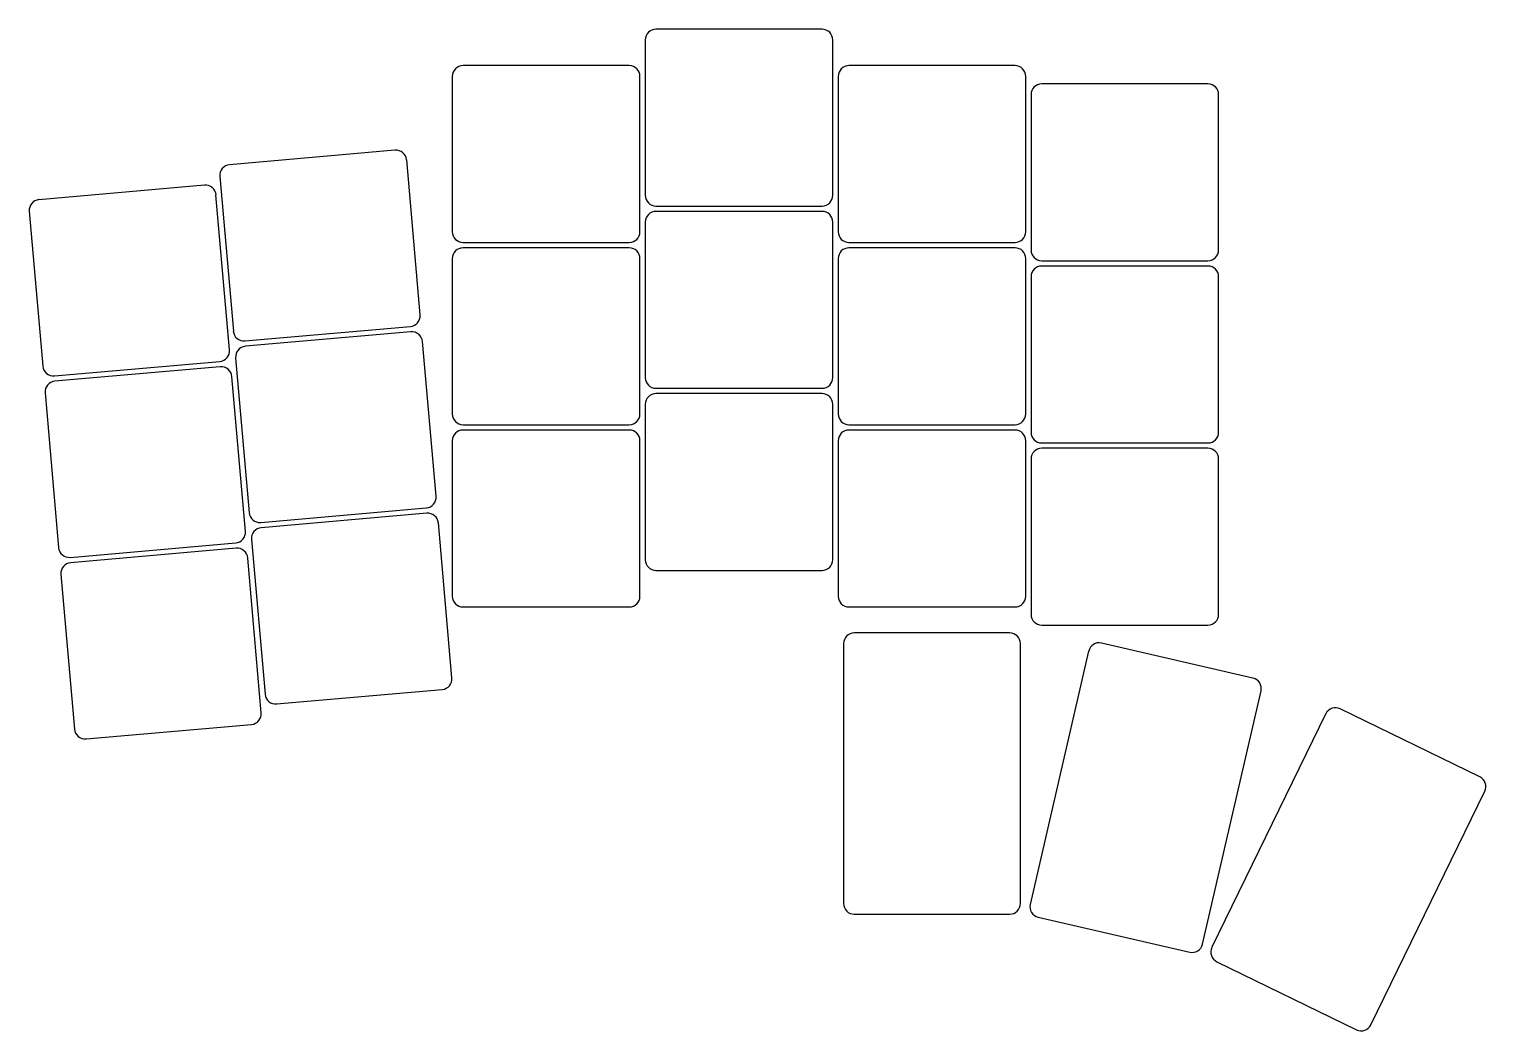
# Model space of a CAD drawing. Header units: millimetres. Extents: x 6 to 142, y -35 to 59.
import ezdxf

# ---------------------------------------------------------------- set-up
doc = ezdxf.new("R2010")
doc.units = ezdxf.units.MM

msp = doc.modelspace()

# ---------------------------------------------------------------- linework, layer by layer
for p, q in [((79.6, 58.89), (64.1, 58.89)), ((63.1, 57.89), (63.1, 43.39)), ((80.6, 43.39), (80.6, 57.89)), ((45.1, 54.49), (45.1, 39.99)), ((61.6, 55.49), (46.1, 55.49)), ((62.6, 39.99), (62.6, 54.49)), ((81.1, 54.49), (81.1, 39.99)), ((97.6, 55.49), (82.1, 55.49)), ((98.6, 39.99), (98.6, 54.49)), ((115.6, 53.79), (100.1, 53.79)), ((99.1, 52.79), (99.1, 38.29)), ((116.6, 38.29), (116.6, 52.79)), ((39.75, 47.6), (24.31, 46.24)), ((42.1, 32.24), (40.84, 46.69)), ((23.4, 45.16), (24.67, 30.72)), ((21.97, 44.33), (6.53, 42.98)), ((24.32, 28.98), (23.05, 43.42)), ((64.1, 42.39), (79.6, 42.39)), ((5.62, 41.9), (6.88, 27.45)), ((63.1, 40.89), (63.1, 26.39)), ((79.6, 41.89), (64.1, 41.89)), ((80.6, 26.39), (80.6, 40.89)), ((46.1, 38.99), (61.6, 38.99)), ((61.6, 38.49), (46.1, 38.49)), ((82.1, 38.99), (97.6, 38.99)), ((97.6, 38.49), (82.1, 38.49)), ((45.1, 37.49), (45.1, 22.99)), ((62.6, 22.99), (62.6, 37.49)), ((81.1, 37.49), (81.1, 22.99)), ((98.6, 22.99), (98.6, 37.49)), ((100.1, 37.29), (115.6, 37.29)), ((115.6, 36.79), (100.1, 36.79)), ((99.1, 35.79), (99.1, 21.29)), ((116.6, 21.29), (116.6, 35.79)), ((25.75, 29.81), (41.19, 31.16)), ((41.23, 30.66), (25.79, 29.31)), ((43.58, 15.31), (42.32, 29.75)), ((7.97, 26.55), (23.41, 27.9)), ((23.45, 27.4), (8.01, 26.05)), ((24.88, 28.23), (26.15, 13.78)), ((25.8, 12.04), (24.53, 26.49)), ((7.1, 24.96), (8.37, 10.52)), ((64.1, 25.39), (79.6, 25.39)), ((79.6, 24.89), (64.1, 24.89)), ((63.1, 23.89), (63.1, 9.39)), ((80.6, 9.39), (80.6, 23.89)), ((46.1, 21.99), (61.6, 21.99)), ((82.1, 21.99), (97.6, 21.99)), ((45.1, 20.49), (45.1, 5.99)), ((61.6, 21.49), (46.1, 21.49)), ((62.6, 5.99), (62.6, 20.49)), ((81.1, 20.49), (81.1, 5.99)), ((97.6, 21.49), (82.1, 21.49)), ((98.6, 5.99), (98.6, 20.49)), ((100.1, 20.29), (115.6, 20.29)), ((115.6, 19.79), (100.1, 19.79)), ((99.1, 18.79), (99.1, 4.29)), ((116.6, 4.29), (116.6, 18.79)), ((27.23, 12.87), (42.67, 14.22)), ((42.72, 13.73), (27.28, 12.37)), ((45.06, -1.63), (43.8, 12.82)), ((9.45, 9.61), (24.89, 10.96)), ((26.37, 11.29), (27.63, -3.15)), ((24.93, 10.46), (9.49, 9.11)), ((27.28, -4.89), (26.02, 9.55)), ((64.1, 8.39), (79.6, 8.39)), ((8.58, 8.03), (9.85, -6.42)), ((46.1, 4.99), (61.6, 4.99)), ((82.1, 4.99), (97.6, 4.99)), ((100.1, 3.29), (115.6, 3.29)), ((81.6, 1.57), (81.6, -22.68)), ((97.1, 2.57), (82.6, 2.57)), ((98.1, -22.68), (98.1, 1.57)), ((119.8, -1.65), (105.67, 1.61)), ((104.47, 0.86), (99.02, -22.77)), ((28.71, -4.06), (44.15, -2.71)), ((115.09, -26.48), (120.55, -2.85)), ((126.6, -4.97), (115.97, -26.77)), ((140.97, -10.87), (127.94, -4.51)), ((10.93, -7.33), (26.37, -5.97)), ((130.8, -34), (141.43, -12.21)), ((82.6, -23.68), (97.1, -23.68)), ((99.77, -23.97), (113.9, -27.23)), ((116.43, -28.11), (129.46, -34.46))]:
    msp.add_line(p, q)
for centre, start, end in [((64.1, 57.89), 90, 180), ((79.6, 57.89), 0, 90), ((46.1, 54.49), 90, 180), ((61.6, 54.49), 0, 90), ((82.1, 54.49), 90, 180), ((97.6, 54.49), 0, 90), ((100.1, 52.79), 90, 180), ((115.6, 52.79), 0, 90), ((39.84, 46.6), 5, 95), ((24.4, 45.25), 95, 185), ((22.06, 43.34), 5, 95), ((6.62, 41.99), 95, 185), ((64.1, 43.39), 180, 270), ((79.6, 43.39), 270, 360), ((64.1, 40.89), 90, 180), ((79.6, 40.89), 0, 90), ((46.1, 39.99), 180, 270), ((61.6, 39.99), 270, 360), ((82.1, 39.99), 180, 270), ((97.6, 39.99), 270, 360), ((46.1, 37.49), 90, 180), ((61.6, 37.49), 0, 90), ((82.1, 37.49), 90, 180), ((97.6, 37.49), 0, 90), ((100.1, 38.29), 180, 270), ((115.6, 38.29), 270, 360), ((100.1, 35.79), 90, 180), ((115.6, 35.79), 0, 90), ((41.1, 32.15), 275, 5), ((25.66, 30.8), 185, 275), ((41.32, 29.66), 5, 95), ((23.32, 28.89), 275, 5), ((25.88, 28.31), 95, 185), ((7.88, 27.54), 185, 275), ((23.54, 26.4), 5, 95), ((8.1, 25.05), 95, 185), ((64.1, 26.39), 180, 270), ((79.6, 26.39), 270, 360), ((64.1, 23.89), 90, 180), ((79.6, 23.89), 0, 90), ((46.1, 22.99), 180, 270), ((61.6, 22.99), 270, 360), ((82.1, 22.99), 180, 270), ((97.6, 22.99), 270, 360), ((46.1, 20.49), 90, 180), ((61.6, 20.49), 0, 90), ((82.1, 20.49), 90, 180), ((97.6, 20.49), 0, 90), ((100.1, 21.29), 180, 270), ((115.6, 21.29), 270, 360), ((100.1, 18.79), 90, 180), ((115.6, 18.79), 0, 90), ((42.59, 15.22), 275, 5), ((27.14, 13.87), 185, 275), ((42.8, 12.73), 5, 95), ((27.36, 11.38), 95, 185), ((24.8, 11.96), 275, 5), ((9.36, 10.61), 185, 275), ((25.02, 9.47), 5, 95), ((9.58, 8.12), 95, 185), ((64.1, 9.39), 180, 270), ((79.6, 9.39), 270, 360), ((46.1, 5.99), 180, 270), ((61.6, 5.99), 270, 360), ((82.1, 5.99), 180, 270), ((97.6, 5.99), 270, 360), ((100.1, 4.29), 180, 270), ((115.6, 4.29), 270, 360), ((82.6, 1.57), 90, 180), ((97.1, 1.57), 0, 90), ((105.45, 0.64), 77, 167), ((44.07, -1.72), 275, 5), ((119.58, -2.63), 347, 77), ((28.63, -3.07), 185, 275), ((26.28, -4.98), 275, 5), ((127.5, -5.41), 64, 154), ((10.84, -6.33), 185, 275), ((140.53, -11.77), 334, 64), ((82.6, -22.68), 180, 270), ((97.1, -22.68), 270, 0), ((99.99, -22.99), 167, 257), ((114.12, -26.25), 257, 347), ((116.87, -27.21), 154, 244), ((129.9, -33.56), 244, 334)]:
    msp.add_arc(centre, 1, start, end)

doc.saveas('drawing.dxf')
